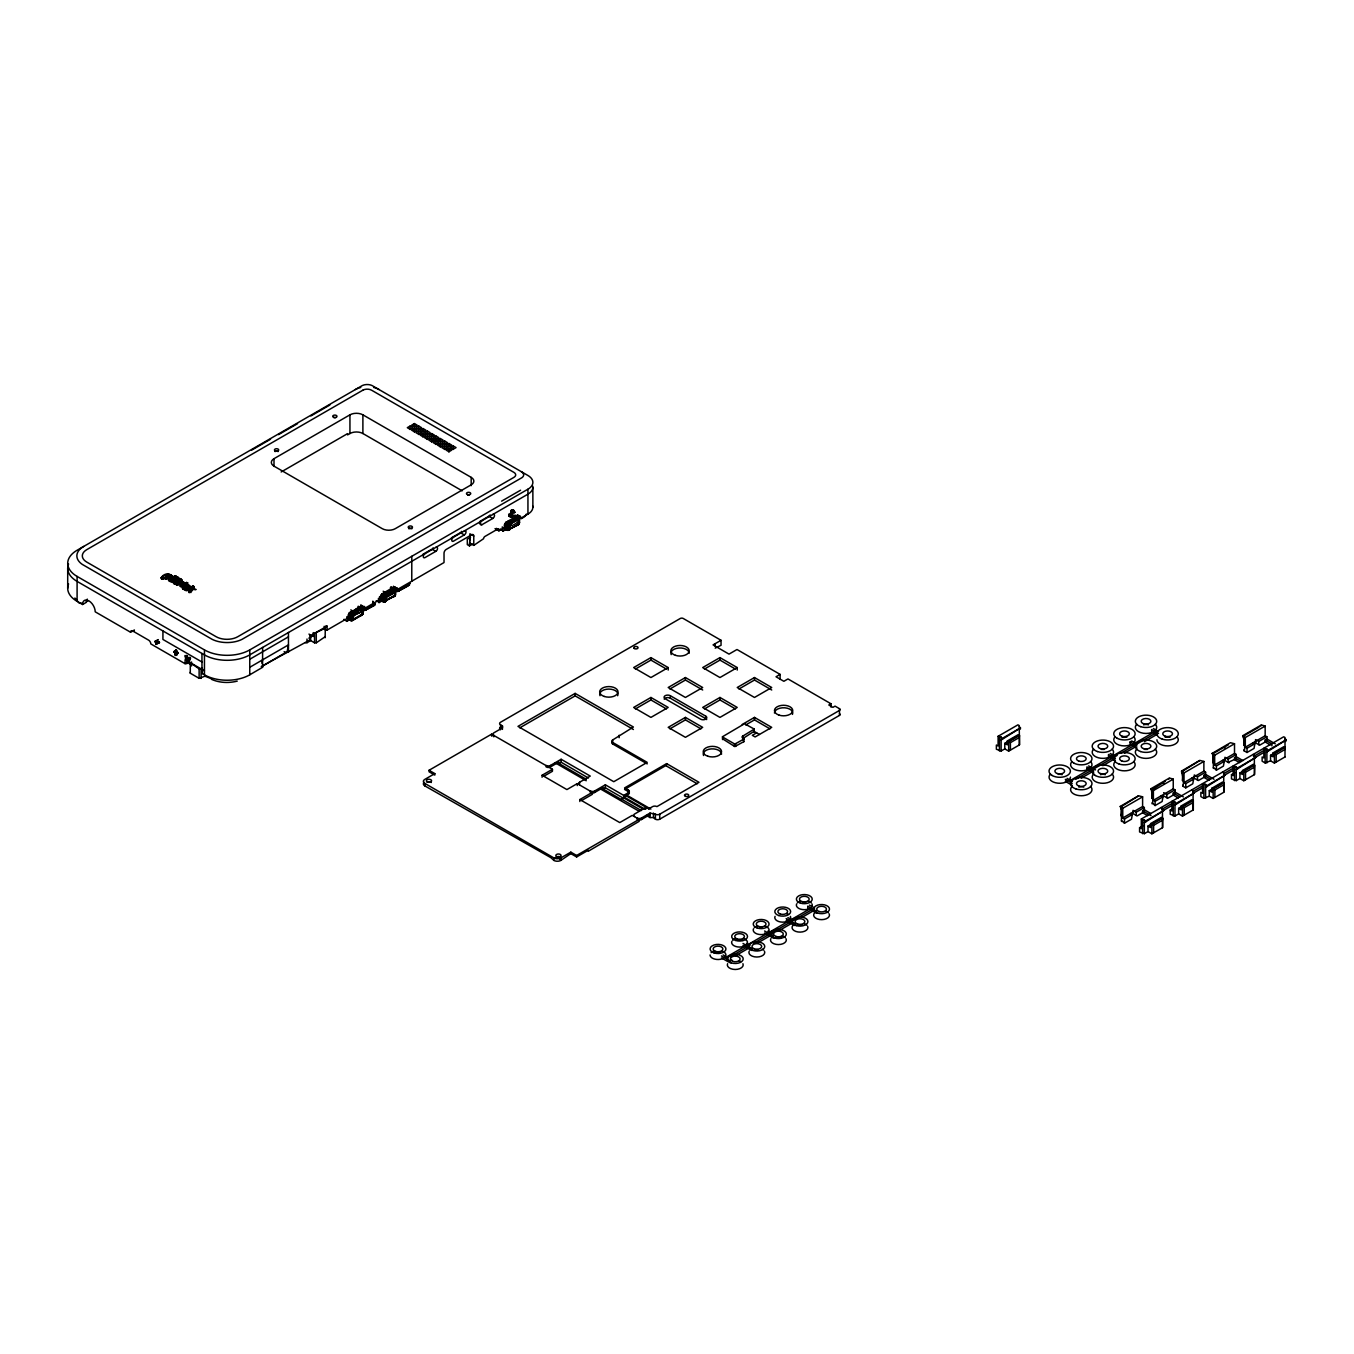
<?xml version="1.0" encoding="UTF-8"?>
<svg xmlns="http://www.w3.org/2000/svg" width="1354" height="1354" viewBox="0 0 1354 1354"><rect width="100%" height="100%" fill="white"/><g stroke="black" fill="none" stroke-linecap="round" stroke-linejoin="round"><path stroke-width="1.5" d="M210.344 678.32L204.945 676.205L199.123 678.32L190.288 673.209L190.288 662.749L191.574 662.004L191.574 665.948M199.123 678.32L199.123 668.859L190.288 662.749M201.069 678.439L201.069 668.978L202.355 668.233L202.355 672.176M68.58 564.009A32.039 18.499 0 0 0 77.093 581.391L201.949 653.474L201.983 673.395L204.454 674.817A32.039 18.499 0 0 0 249.762 674.817L262.558 667.319L262.625 647.432M305.276 642.693L307.003 642.693L307.003 639.037M261.694 666.32L310.235 639.799L310.235 634.84L308.949 634.095M307.003 642.693L310.675 640.577L310.675 635.06M313.265 636.549L313.265 632.606M325.349 636.6L316.277 642.812L314.551 642.812L314.551 633.35L325.129 628.239L324.046 626.377M316.277 642.812L316.277 633.35M325.129 637.717L325.349 626.123L327.076 626.123L327.076 630.084L324.046 629.322M349.721 618.981C347.809 613.091 362.093 602.682 363.363 610.417C364.26 605.424 352.328 610.129 350.195 616.358C347.267 623.449 358.438 618.372 350.534 620.454C348.367 618.456 351.38 619.675 352.751 619.167C352.023 613.311 361.433 613.345 364.615 609.892L364.615 606.406M361.856 613.921L360.993 614.902L362.99 613.464L362.449 608.301L362.838 613.937L363.244 612.025M375.397 603.664C369.676 604.798 368.203 609.909 364.175 610.146M378.409 598.417L378.731 602.615L382.725 600.668C390.781 602.632 376.75 601.684 383.3 595.1C386.059 594.135 394.082 585.013 395.165 591.224C394.556 594.067 394.369 589.481 392.88 589.328M381.049 600.702L380.626 596.589L385.535 598.045L385.738 601.041L384.654 601.735L382.573 601.007L383.707 595.354L394.573 589.379M393.523 586.214L393.523 589.701A3.046 1.76 -60 0 0 391.357 588.465M382.979 601.751L394.793 595.405L394.979 590.056L395.029 592.561L395.723 591.41L394.556 589.295L395.605 592.036M392.88 596.555L395.402 595.252L395.029 590.581M398.482 591.089C420.4 577.786 404.389 589.295 396.536 591.461M410.11 429.54L410.11 426.053L412.902 427.678L410.11 429.286L407.3 427.678L410.11 426.053M414.426 432.028L414.426 428.541L417.218 430.166L414.426 431.791L411.616 430.166L414.426 428.541M414.426 427.052L414.426 423.565L417.218 425.19L414.426 426.798L411.616 425.19L414.426 423.565M418.741 434.532L418.741 431.029L421.534 432.654L418.741 434.279L415.932 432.654L418.741 431.029M418.741 429.54L418.741 426.053L421.534 427.678L418.741 429.286L415.932 427.678L418.741 426.053M423.04 437.02L423.04 433.534L425.85 435.142L423.04 436.767L420.248 435.142L423.04 433.534M423.04 432.028L423.04 428.541L425.85 430.166L423.04 431.791L420.248 430.166L423.04 428.541M427.356 439.508L427.356 436.022L430.166 437.647L427.356 439.255L424.564 437.647L427.356 436.022M427.356 434.532L427.356 431.029L430.166 432.654L427.356 434.279L424.564 432.654L427.356 431.029M431.672 441.996L431.672 438.51L434.482 440.135L431.672 441.742L428.88 440.135L431.672 438.51M431.672 437.02L431.672 433.534L434.482 435.142L431.672 436.767L428.88 435.142L431.672 433.534M435.988 444.484L435.988 440.998L438.798 442.623L435.988 444.247L433.195 442.623L435.988 440.998M435.988 439.508L435.988 436.022L438.798 437.647L435.988 439.255L433.195 437.647L435.988 436.022M440.304 446.989L440.304 443.486L443.113 445.111L440.304 446.735L437.511 445.111L440.304 443.486M440.304 441.996L440.304 438.51L443.113 440.135L440.304 441.742L437.511 440.135L440.304 438.51M444.62 449.477L444.62 445.991L447.429 447.599L444.62 449.223L441.827 447.599L444.62 445.991M444.62 444.484L444.62 440.998L447.429 442.623L444.62 444.247L441.827 442.623L444.62 440.998M448.936 451.965L448.936 448.479L451.745 450.103L448.936 451.711L446.126 450.103L448.936 448.479M448.936 446.989L448.936 443.486L451.745 445.111L448.936 446.735L446.126 445.111L448.936 443.486M453.251 449.477L453.251 445.991L456.061 447.599L453.251 449.223L450.442 447.599L453.251 445.991M715.2 648.143L721.039 645.283L721.039 640.29L683.279 618.49A2.133 1.236 0 0 0 680.25 618.49L500.506 722.274A3.046 1.76 0 0 0 500.506 724.762L500.506 729.755A3.046 1.76 0 0 1 500.506 727.25M500.506 724.762L502.436 725.879L502.436 727.877L493.905 732.802A3.046 1.76 0 0 0 493.905 735.29L493.905 736.796A3.046 1.76 0 0 1 493.245 736.221M502.232 526.943L502.909 531.191L506.548 529.177L503.316 527.315A3.046 1.76 -60 0 0 504.907 528.788M509.138 530.243L504.602 528.889L505.211 523.27L509.527 526.08L509.409 530.074M506.718 530.277L509.527 529.109L507.259 530.311L505.956 529.329L506.125 525.352L508.055 522.83L517.634 517.55L519.157 518.87L519.174 523.795L519.191 521.578M517.346 514.723L517.346 518.21C524.32 517.025 512.049 530.294 504.602 524.489M517.55 524.912C517.177 523.829 518.785 527.806 519.428 519.614C517.008 513.775 502.943 524.387 506.785 530.26M546.119 766.939L546.119 765.433A3.046 1.76 0 0 0 550.435 765.45L561.131 759.272L590.259 776.079L579.563 782.257A3.046 1.76 0 0 0 579.563 784.745M547.118 767.312A3.046 1.76 0 0 0 550.435 766.939L550.435 765.45M542.091 777.247L542.091 775.25L566.903 789.585L577.261 783.611L592.358 792.327L579.851 799.554L619.76 822.589L632.267 815.362L639.173 819.356L639.173 821.336L588.262 851.243L588.262 850.244L576.618 856.964L570.829 853.629L560.81 860.416A4.874 2.826 0 0 1 553.904 860.416L553.904 857.928L424.801 783.391A4.874 2.826 0 0 1 424.801 779.396L434.82 773.608L434.82 775.097L429.049 771.763L429.049 770.274L491.604 734.156L552.449 769.275L552.449 771.272L543.817 776.248M560.81 860.416L560.81 857.928L570.829 852.14L576.618 855.474L639.173 819.356M550.435 766.939L558.965 762.014L558.965 763.504L561.131 762.251L561.131 759.272M594.66 790.973A3.046 1.76 0 0 1 590.361 790.973L590.344 792.479A3.046 1.76 0 0 0 594.66 792.479L594.66 790.973L605.356 784.812L623.703 795.39L628.442 792.649A3.046 1.76 0 0 0 628.442 790.161L624.566 787.926L666.625 763.622L698.986 782.307L656.927 806.612A3.046 1.76 0 0 0 652.611 806.612L648.718 808.846M623.703 795.39L623.703 796.88L628.442 794.155L628.442 792.649M628.442 790.161L628.442 791.65L624.566 789.416L666.625 765.128L666.625 763.622M641.491 818.002A3.046 1.76 0 0 1 637.175 818.002L637.175 819.508A3.046 1.76 0 0 0 641.491 819.508L641.491 818.002L650.022 813.077L655.404 814.211A3.046 1.76 0 0 0 659.72 814.211L839.48 710.427A2.133 1.236 0 0 0 839.48 708.684L835.063 706.128L832.896 707.363L828.8 704.994L830.95 703.758L830.95 707.076M646.129 808.846L646.129 807.356L634.586 814.025A3.046 1.76 0 0 0 634.586 816.513M839.48 713.66A2.133 1.236 0 0 1 839.48 715.403L659.72 819.187A3.046 1.76 0 0 1 655.404 819.187L653.474 817.562L650.022 817.562L650.022 813.077M1004.786 743.363L1007.376 744.852L1007.376 740.909L1018.174 734.68L1019.46 735.425L1019.46 744.886L1019.24 725.592L1017.954 724.83L998.101 736.288L998.101 746.003L996.375 745.005L996.375 749.253L1001.114 750.996L1004.786 748.88L1004.786 743.363L1015.585 737.135M999.404 750.996L999.404 737.05L998.101 736.288M1001.114 750.996L1001.131 737.05L999.404 737.05M1002.417 739.284L1001.131 737.05M1004.786 748.88L1008.679 751.115L1008.679 741.653L1019.46 735.425L1019.24 737.541L1010.406 742.652L1010.406 750.116M1130.624 813.449L1132.35 814.448L1131.487 819.187L1124.48 823.232L1121.467 820.49M1120.232 806.442L1122.754 808.287L1142.607 796.829L1138.545 795.763L1120.232 806.442L1121.467 809.523M1142.827 825.838L1139.577 827.717L1139.577 831.948L1144.333 833.692L1148.006 831.576L1148.006 826.058L1158.787 819.83M1284.997 756.971L1285.014 737.524L1283.71 736.779L1141.32 819.001L1141.304 828.716L1139.577 827.717M1142.607 833.692L1142.607 819.745L1141.32 819.001M1151.035 813.652L1144.333 809.777L1142.607 810.775L1142.607 812.772L1147.633 815.667M1144.333 833.692L1144.333 819.745L1142.607 819.745M1145.619 821.98L1144.333 819.745M1148.006 831.576L1151.882 833.81L1162.663 827.599L1162.68 818.121L1161.377 817.376L1150.595 823.604L1150.595 827.548L1148.006 826.058M1151.882 833.81L1151.882 824.349L1162.68 818.121L1162.46 820.236L1153.608 825.348L1153.608 832.828M1161.275 795.763L1163.001 796.761L1162.138 801.5L1155.114 805.545L1152.102 802.804M1162.46 827.717L1162.46 808.287L1161.157 807.543M1173.461 808.152L1170.228 810.03L1170.228 814.262L1174.967 816.005L1178.64 813.889L1178.64 808.372L1185.833 804.225M1173.241 816.005L1173.241 802.059L1171.955 801.297L1171.955 811.012L1170.228 810.03M1183.379 796.914L1174.984 792.073L1173.258 793.072L1173.258 795.069L1178.302 797.98M1174.967 816.005L1174.967 802.059L1173.241 802.059M1176.271 804.293L1174.967 802.059M1178.64 813.889L1182.516 816.123L1193.314 809.895L1193.314 800.434L1192.011 799.689L1181.23 805.918L1181.23 809.861L1178.64 808.372M1182.736 774.149C1179.791 763.368 1185.207 784.034 1182.736 786.115L1185.765 787.859L1192.772 783.797L1193.636 779.075L1191.909 778.076M1182.516 816.123L1182.516 806.662L1193.314 800.434L1193.094 802.55L1184.242 807.661L1184.242 815.125M1182.736 786.115L1182.736 785.117M1193.094 810.03L1193.094 790.601L1191.791 789.856M1203.875 798.318L1203.875 784.355L1202.589 783.611L1202.589 793.326L1200.863 792.327L1200.863 796.575L1203.875 798.318L1209.274 796.203L1209.274 790.685L1220.056 784.457M1213.996 779.244L1205.602 774.403L1203.875 775.402L1203.875 777.382L1208.919 780.293M1205.602 798.318L1205.602 784.355L1203.875 784.355M1206.905 786.606L1205.602 784.355M1209.274 796.203L1213.15 798.437L1223.948 792.208L1223.948 782.747L1222.645 782.003L1211.864 788.231L1211.864 792.175L1209.274 790.685M1213.15 798.437L1213.167 788.976L1223.948 782.747L1223.728 784.863L1214.876 789.974L1214.876 797.438M1222.544 760.389L1224.27 761.388L1223.407 766.11L1216.4 770.172L1213.37 767.43M1212.152 753.383L1214.673 755.227L1234.509 743.752L1230.447 742.703L1212.152 753.383L1213.37 756.463M1223.728 792.344L1223.728 772.914L1222.442 772.152M1234.73 772.779L1231.497 774.64L1231.497 778.888L1236.236 780.632L1239.909 778.516L1239.909 772.999L1248.896 767.803M1234.509 780.632L1234.526 766.669L1233.223 765.924L1233.223 775.639L1231.497 774.64M1242.955 760.593L1236.236 756.717L1234.526 757.698L1234.509 759.696L1239.553 762.607M1236.236 780.632L1236.253 766.669L1234.526 766.669M1237.539 768.92L1236.253 766.669M1239.909 778.516L1243.801 780.75L1254.583 774.522L1254.583 765.061L1253.296 764.316L1242.498 770.544L1242.498 774.488L1239.909 772.999M1244.004 738.776C1241.076 727.995 1246.475 748.66 1244.004 750.742L1247.034 752.486L1254.041 748.423L1254.904 743.684L1253.178 742.703M1243.801 780.75L1243.801 771.289L1254.583 765.061L1254.363 774.657M1244.004 750.742L1244.004 749.744M1245.528 779.752L1245.528 772.288L1254.363 767.176M1254.363 766.516L1254.363 755.21L1253.076 754.466M1265.161 762.945L1265.161 748.982L1263.857 748.237L1263.857 757.952L1262.131 756.954L1262.131 761.202L1265.161 762.945L1270.543 760.83L1270.543 755.312L1279.547 750.116M1275.299 743.854L1266.904 739.013L1265.178 740.012L1265.178 742.009L1270.204 744.903M1266.887 762.945L1266.887 748.982L1265.161 748.982M1268.173 751.233L1266.887 748.982M1271.863 745.868L1271.863 743.871L1265.178 740.012M1276.162 762.065L1276.162 754.601L1284.997 749.49L1285.217 747.374L1283.93 746.629L1273.132 752.841L1273.132 756.801L1270.543 755.312M1270.543 760.83L1274.436 763.064L1274.436 753.603L1285.217 747.374M162.937 630.964L162.92 639.443L201.932 661.971M249.762 674.817L249.762 649.903L527.942 489.2A16.79 9.681 0 0 0 527.942 475.491L372.028 385.518A7.616 4.401 0 0 0 362.364 385.518L77.076 550.266A32.039 18.499 0 0 0 77.093 576.415L77.093 601.328L82.577 604.51L86.453 602.276A8.936 5.162 60 0 1 87.299 599.111M204.454 674.817L204.454 649.903L77.093 576.415M411.802 556.291L411.768 581.204L396.536 589.972A5.501 3.165 -60 0 0 392.66 587.721L390.934 586.722M519.547 522.17L517.076 525.234M181.571 579.444C180.928 582.829 174.429 585.283 170.739 580.917L170.739 581.915L177.543 578.226L181.774 581.577L181.571 579.444L177.543 577.227L169.859 581.425L168.471 580.612L173.735 577.583L174.463 578.767L173.735 576.584L168.471 579.614L169.859 580.426L174.463 576.99M187.698 658.433C193.453 655.979 186.937 667.488 187.495 655.878L185.718 657.062L185.718 659.381L185.109 655.488L186.632 658.687L187.495 658.196L186.581 655.353M510.272 514.842L513.792 510.356L511.203 511.507L509.595 515.231L511.203 517.11L513.792 515.265L511.135 516.229L508.782 514.097L509.493 516.449M363.007 611.009L353.377 615.647L353.377 619.726L350.618 620.42M363.007 611.754L361.586 615.427M395.368 592.324L385.738 596.962L385.568 601.074L383.3 601.938L384.13 595.675L394.86 589.752M395.368 593.069L394.573 595.438M395.605 593.357L395.402 595.252L394.556 594.643M519.225 523.761C521.916 513.691 503.959 527.451 509.781 529.059M518.684 523.812L519.428 521.865M385.585 601.565L385.975 600.533M394.606 595.557L394.217 596.589M1121.467 814.008L1121.247 816.123L1121.467 808.406M1182.736 778.635L1182.516 780.75L1182.516 771.289L1184.022 772.914L1203.875 761.439L1199.813 760.389L1181.5 771.069M511.947 513.589L514.825 512.049L511.084 513.098L513.657 511.49L511.203 513.674M517.99 524.472L518.04 525.098M175.021 652.222C179.219 657.096 171.129 654.084 176.917 651.105M175.732 651.9L176.697 654.981M1138.359 795.983L1121.247 806.662M1152.102 803.802C1154.573 801.72 1149.157 781.055 1152.102 791.836M1174.967 792.665L1174.967 789.839L1173.241 788.84L1173.241 779.125L1169.467 778.025L1168.925 779.125M1199.627 760.609L1181.433 771.915M1266.887 739.606L1266.887 736.779L1265.161 735.781L1265.161 726.066L1261.369 724.949L1260.845 726.066M261.914 663.206L262.558 659.855L288.453 644.893L287.15 651.629M395.69 590.987L394.809 589.616L394.996 592.375L394.877 590.649L385.264 596.082L384.418 601.599M179.896 579.901L176.257 579.292L178.796 581.543L179.727 579.664L177.696 578.463L176.257 579.292M173.904 651.883L176.579 650.157M170.215 575.873C160.432 586.113 171.924 567.614 168.658 577.447L168.861 579.597C178.068 576.449 162.802 572.065 161.211 578.666L161.211 577.667C163.766 578.124 166.407 578.073 165.205 577.65M165.205 578.649L163.225 579.055L163.225 578.056M358.471 606.287A3.046 1.76 -60 0 0 357.913 606.524C361.061 607.557 364.243 613.548 361.45 607.709M362.229 610.992L360.993 607.794M394.606 592.324L393.354 589.108M516.534 516.737L515.18 516.974A3.046 1.76 -60 0 1 517.262 517.634C520.241 523.186 517.363 517.296 514.097 516.365M394.979 593.407L394.877 596.031L393.252 596.725M395.554 593.881L394.691 596.132L393.811 595.76M159.433 642.676L156.048 644.301L157.335 642.304L155.964 640.78L155.033 641.576L156.472 642.812M156.184 644.352L157.335 642.304M173.312 580.984L175.089 579.969L177.323 581.814L173.312 580.984L173.312 581.983L176.037 583.32L177.408 582.525L175.089 580.968L173.312 581.983M190.034 591.004L189.966 589.447L189.221 592.595L189.966 589.447L187.512 590.615L186.124 589.819L192.945 585.876L193.859 586.891L190.846 589.684L192.776 587.568M189.543 588.55L189.425 586.536L184.567 586.028L184.567 585.03L188.324 584.911L188.155 587.754L189.543 588.55L189.543 587.551C187.58 583.388 181.081 588.11 187.546 588.753L187.021 589.904L187.546 588.753M184.398 588.804L184.398 589.802L182.435 588.313L183.162 585.842L182.959 588.042L187.021 588.905M193.656 586.299L193.673 588.059L192.945 586.874L186.124 590.818M183.162 585.842L181.199 586.976L179.811 586.164L185.092 583.134L186.073 583.929L184.567 585.03M186.073 583.929L184.567 586.028M187.343 582.643L187.343 584.42L185.532 582.863L187.546 582.829L185.532 582.863M398.922 590.835L396.976 587.721L396.976 591.207L385.535 598.045L383.013 598.383L379.492 596.572M188.155 587.754L186.006 585.774M188.324 584.911L189.983 586.282L189.543 587.551M362.974 613.836L361.45 614.445M362.652 611.145L362.212 608.048M517.634 517.55C519.902 519.834 519.107 522.119 518.396 517.888M188.578 658.095C188.968 663.545 188.443 657.604 189.898 657.232M362.5 608.42L352.192 613.937L350.686 619.793L351.346 620.674L353.055 619.726L349.772 619.489M509.239 529.566L507.124 530.345L518.514 523.998M176.24 649.954L175.377 650.445M509.392 529.583L506.125 529.769M190.846 588.702L196.127 589.515L192.234 589.582L190.88 592.561L189.221 591.596M362.195 615.021L362.415 614.09L351.397 620.437M349.027 613.447L353.276 616.358L349.027 613.447L360.299 606.406A5.501 3.165 -60 0 1 364.175 608.657L380.999 598.942A5.484 3.165 -60 0 1 384.891 592.206L383.165 591.207M381.388 594.761L385.636 597.689L381.388 594.761L382.251 593.78L385.975 597.3L382.725 593.441L392.66 587.721M509.442 526.198L504.873 523.863M518.379 523.152L518.887 524.167M518.684 524.083L519.496 522.661M353.055 619.726L349.941 619.929M159.518 642.371L158.57 643.167L157.436 640.087M166.288 577.633L167.117 575.822M175.715 650.648C179.151 655.353 174.734 653.051 175.241 650.597M177.882 583.202L177.882 584.183L179.523 582.474M176.071 652.814C179.016 652.357 178.153 653.728 175.834 652.493M165.476 577.955C178.846 580.443 167.591 568.121 161.211 577.667M185.143 586.18L184.296 588.448L187.546 589.752M362.703 614.157L361.264 615.478M395.063 595.472L394.065 596.471M353.276 619.235L351.075 620.487M512.574 515.214L509.883 516.585M722.545 738.827L734.816 746.562L744.04 741.518M744.04 739.013L734.816 744.074L722.308 736.847L744.531 723.73L754.28 729.095L742.72 736.136A2.133 1.236 0 0 0 742.72 737.896L744.04 738.742L743.803 741.755M742.72 738.641L754.043 731.346M394.911 595.675L383.757 601.751M394.945 595.895L384.248 601.531M506.074 522.289L509.595 525.978L506.074 522.289L516.72 516.094A5.501 3.165 -60 0 1 520.596 518.345L527.942 514.114A16.79 9.681 0 0 0 532.714 505.99M385.585 600.482L382.302 601.244M505.905 528.805L509.002 529.363L507.902 529.211L508.766 524.912L518.988 519.208M262.625 666.05L286.726 651.883M612.685 742.449L647.212 762.387L613.768 781.698L517.973 726.387L575.145 693.383L633.401 727.013L612.685 739.961A3.046 1.76 0 0 0 612.685 742.449L612.685 743.955L647.212 763.876M362.618 613.734C367.831 603.393 347.86 613.853 352.057 620.267M362.381 614.53L351.786 620.606L348.215 618.101A3.046 1.76 -60 0 0 350.364 619.353L346.726 621.351L346.049 620.589M518.548 524.37L507.581 530.26M385.551 600.397L382.133 600.821M509.375 528.906L505.211 529.414M510.306 514.368C507.513 514.638 511.914 516.162 513.064 516.111M83.677 546.441L82.34 547.287A22.883 13.201 0 0 0 82.34 564.432L212.256 639.393A22.883 13.201 0 0 0 241.96 639.393L522.119 477.556A7.616 4.401 0 0 0 522.119 472.207L521.273 471.632M249.728 667.319L262.558 659.855M532.714 486.069A16.79 9.681 0 0 1 527.942 494.176L249.762 654.879A32.039 18.499 0 0 1 204.454 654.896L201.949 653.474M249.745 659.28L288.453 636.837M251.556 450.205L270.546 439.238M278.518 434.634L297.508 423.667M310.895 415.949L329.868 404.998M273.999 466.436L273.999 458.684L349.941 414.832A9.156 5.281 0 0 1 362.889 414.832L471.192 477.37L471.192 485.663M281.175 471.971L347.572 433.635L347.572 434.888L349.941 433.517A9.156 5.281 0 0 1 362.889 433.517L462.171 490.842M81.968 603.173L79.327 603.207L74.91 598.028M174.192 576.313L175.292 575.687L176.206 576.702L174.192 576.313L174.192 577.312L176.274 577.481M176.257 580.291L177.696 579.444L179.896 580.9M176.595 584.302C182.756 580.426 189.12 582.152 177.983 585.114L176.595 584.302L176.595 585.3C180.945 579.918 187.292 586.637 181.267 583.286M181.571 586.147L185.092 584.133L186.073 584.928M190.085 590.513L188.781 590.886L188.781 589.887M82.577 604.51A8.936 5.162 60 0 1 88.89 600.854A8.936 5.162 60 0 1 95.22 611.822L130.543 632.216L134.418 629.965M132.692 631.455L133.995 630.71M155.033 641.576L155.879 640.899M155.118 641.779L155.981 641.288M155.27 641.931L156.133 641.441M157.199 641.661L159.281 642.016L158.418 642.524M155.862 644.064L156.725 643.319M155.947 644.199L156.912 643.793M158.57 642.676L159.433 642.168M174.057 651.409L176.409 649.971M173.955 652.12L176.663 650.394M174.818 652.713L176.697 652.002M175.935 652.086L176.799 651.596L175.681 651.172M176.223 653.187L177.763 652.289M174.818 654.117L175.681 653.627M174.869 654.473L175.732 653.965M176.68 653.491L177.899 652.611M175.021 654.828L175.885 654.337M176.782 653.762L178 652.95M176.968 653.948L178.051 653.288M175.258 655.167L176.122 654.659M175.546 655.387L176.409 654.879M175.834 655.488L177.086 654.761M188.798 658.162L190.305 657.672L189.018 658.349M189.171 658.603L190.474 657.926M189.255 658.941L190.592 658.213M189.289 659.364L190.152 658.856M187.986 660.346L188.849 659.855M188.155 660.617L189.018 660.109M188.341 660.854L189.205 660.346M130.543 632.216A3.046 1.76 60 0 1 132.692 630.964L148.618 640.154A3.046 1.76 60 0 1 150.785 643.895L185.109 663.714L188.121 662.969L191.473 664.899M501.606 501.149L520.596 490.199M422.939 554.294L431.926 549.115L435.802 551.349A2.437 1.405 -60 0 0 437.528 548.37A2.437 1.405 -60 0 0 435.802 547.371M451.407 537.86L460.411 532.664L464.287 534.915A2.437 1.405 -60 0 0 466.013 531.919A2.437 1.405 -60 0 0 464.287 530.92M479.891 521.408L488.879 516.229A2.437 1.405 -60 0 0 490.097 514.943M435.802 551.349L425.021 557.577A2.437 1.405 -60 0 1 423.294 556.579A2.437 1.405 -60 0 1 425.021 553.6M464.287 534.915L453.505 541.143A2.437 1.405 -60 0 1 451.779 540.144A2.437 1.405 -60 0 1 453.505 537.149M479.384 523.203L481.973 524.692L492.771 518.464A2.437 1.405 -60 0 0 494.498 515.485A2.437 1.405 -60 0 0 492.771 514.486M470.566 537.267L467.299 539.146L467.299 544.63L469.449 545.882L472.732 543.986M327.076 626.123L310.235 635.838L310.235 634.84M313.976 635.144L308.949 638.056L310.235 639.799M360.723 604.916A5.501 3.165 -60 0 1 362.449 607.658L364.175 606.66M394.166 586.857A5.501 3.165 -60 0 1 394.809 588.973L396.536 587.974L394.386 586.722M520.596 516.348L518.87 517.346A5.501 3.165 -60 0 0 518.227 515.231M327.076 630.084L348.638 617.627A5.484 3.165 -60 0 1 352.531 610.891L350.804 609.892M411.768 581.204L444.027 562.553L444.027 553.194A3.046 1.76 -60 0 1 446.177 549.453L471.615 534.779A3.046 1.76 -60 0 1 473.765 536.032L473.765 545.374L483.598 538.706A1.828 1.049 -60 0 1 484.901 536.472L497.612 529.126A1.828 1.049 -60 0 1 498.915 529.871L498.915 530.87L495.039 528.619M498.915 530.87L505.059 527.315A5.484 3.165 -60 0 1 508.952 520.579M398.144 590.547L409.263 584.369M410.347 583.489L409.483 583.489M366.545 609.029L374.753 604.29L372.807 601.176L374.753 605.289L366.122 609.774M365.258 610.282L374.753 604.798L372.807 601.684M397.619 591.596L408.84 584.606M347.132 617.475L352.582 620.454L362.06 615.004M518.243 524.844L508.055 529.871M519.767 727.843L575.145 695.871L633.401 729.501M668.182 667.573L650.919 657.604L633.655 667.573L650.919 677.542L668.182 667.573L668.182 670.061M635.381 669.062L650.919 660.092L666.456 669.062M721.039 640.29L713.05 644.893L729.011 654.117L736.999 649.514L780.107 674.394L780.107 679.386M650.919 697.462L633.655 707.431L650.919 717.4L668.182 707.431L650.919 697.462L650.919 699.95L635.381 708.921M685.429 677.542L668.182 687.51L685.429 697.462L702.692 687.51L685.429 677.542L685.429 680.03L702.692 689.998M737.219 667.573L719.956 657.604L702.692 667.573L719.956 677.542L737.219 667.573L737.219 670.061M669.891 689L685.429 680.03M704.418 669.062L719.956 660.092L735.493 669.062M542.091 775.25L552.449 769.275M685.429 717.4L668.182 727.369L685.429 737.321L702.692 727.369L685.429 717.4L685.429 719.888L669.891 728.858M719.956 697.462L702.692 707.431L719.956 717.4L737.219 707.431L719.956 697.462L719.956 699.95L735.493 708.921M754.483 677.542L737.219 687.51L754.483 697.462L771.729 687.51L754.483 677.542L754.483 680.03L738.946 689M704.418 708.921L719.956 699.95M780.107 674.394L776.011 676.763L783.864 681.299L787.96 678.929L830.95 703.758M594.66 792.479L603.207 787.554L603.207 789.043L621.537 799.622L623.703 797.878L621.537 799.622M581.628 800.502L592.358 794.307L592.358 792.327M603.207 789.043L605.356 787.791L623.703 798.386M742.178 724.492L754.483 717.4L771.729 727.369L755.126 736.948L752.316 735.324L756.632 732.836M745.699 724.965L754.483 719.888L770.003 728.858M641.491 819.508L650.022 814.583M1002.349 738.37L1020.476 727.91L1019.24 726.59M1001.131 740.029L1020.476 727.91M1019.24 729.569L1020.544 728.824M1008.679 751.115L1019.46 744.886M787.893 919.552L786.166 920.551L794.798 925.527L794.798 923.546L786.166 918.554M730.144 956.889L749.947 945.447L746.477 943.467M753.552 943.383L812.925 909.093L812.925 911.09L802.127 917.318M735.544 955.755L749.947 947.445M757.14 943.298L771.543 934.971M778.736 930.824L793.139 922.514M721.445 955.924L730.077 960.917L731.803 959.918M1136.971 747.967L1130.065 743.989L1130.065 741.992L1131.792 740.993L1136.971 743.989M1067.054 780.361L1065.327 781.36L1072.233 785.337M1081.237 778.144L1093.829 770.883L1086.907 766.906L1086.907 768.903L1088.633 767.904M1070.506 780.361L1155.08 731.532L1155.08 733.513M1075.838 779.278L1117.219 755.38M1120.824 753.298L1156.807 732.514L1156.807 734.511L1144.215 741.789M1102.833 765.687L1115.425 758.409L1108.486 754.449L1108.486 756.446L1115.391 760.423M1124.429 753.213L1135.227 746.985M1150.866 788.756L1168.993 778.296M1242.786 735.696L1260.896 725.219M1243.801 735.916L1245.308 737.524L1265.161 726.066M1165.303 781.224L1152.102 789.856L1153.388 790.601L1173.241 779.125M1213.15 753.603L1219.328 750.031M1220.343 749.439L1228.383 744.802M1242.718 736.542L1254.583 729.688M1255.395 729.214L1259.034 727.115M1124.48 823.232L1124.48 819.001L1122.754 818.002L1142.607 806.527L1142.607 796.829M1155.114 805.545L1155.114 801.314L1153.388 800.316L1173.241 788.84M1185.765 787.859L1185.749 783.611L1184.022 782.612L1203.875 771.154L1203.875 761.439M1216.4 770.172L1216.4 765.924L1214.673 764.925L1234.509 753.467L1234.509 743.752M1247.034 752.486L1247.034 748.237L1245.308 747.239L1265.161 735.781M1252.958 744.311L1255.547 742.821L1259.66 745.191L1266.904 741.01M1124.48 819.001L1132.35 814.448M1136.243 815.447L1136.243 812.197L1144.333 807.526L1142.607 806.527M1155.114 801.314L1163.001 796.761M1166.877 797.76L1166.877 794.51L1174.967 789.839M1185.749 783.611L1193.636 779.075M1197.511 780.073L1197.511 776.824L1205.602 772.152L1203.875 771.154M1216.4 765.924L1224.27 761.388M1236.236 758.697L1228.146 762.387L1228.146 759.137L1236.236 754.466L1234.509 753.467M1247.034 748.237L1254.904 743.684M1258.797 744.683L1258.797 741.45L1266.887 736.779M1144.333 811.774L1137.106 815.937L1133.01 813.568L1133.01 810.335L1136.243 812.197M1174.984 794.07L1167.74 798.251L1163.645 795.881M1205.602 776.384L1198.375 780.564L1194.279 778.195L1194.279 774.962L1197.511 776.824M1161.918 809.303L1172.902 802.973M1193.043 791.345L1202.2 786.065M1224.168 773.388L1233.325 768.107M1253.449 756.48L1264.433 750.15M1161.918 811.3L1172.902 804.953M1193.043 793.342L1202.2 788.062M1224.168 775.385L1233.308 770.104M1255.276 757.428L1264.433 752.147M1145.569 821.066L1163.678 810.606L1162.46 809.286M1176.203 803.379L1194.33 792.919L1193.094 791.599M1206.837 785.692L1224.964 775.233L1223.728 773.896M1237.471 768.006L1255.598 757.546L1254.363 756.209M1268.106 750.319L1286.232 739.859L1285.014 738.522M1144.333 822.724L1163.678 810.606M1174.967 805.038L1194.33 792.919M1205.602 787.351L1224.964 775.233M1236.253 769.664L1255.598 757.546M1266.887 751.978L1286.232 739.859M1285.014 741.518L1286.3 740.773M1274.436 763.064L1285.217 756.835M155.101 641.288L158.3 639.596M512.641 510.712L510.966 511.22L511.829 511.727M513.064 510.052L511.355 510.17L512.844 511.203M385.535 600.296L383.013 600.617L379.492 598.79M506.074 529.397L506.548 529.177A3.046 1.76 -60 0 1 504.399 527.942M509.612 529.82L507.97 530.429L504.45 528.449M391.357 588.465L392.711 588.228M362.55 608.251L358.996 607.134A3.046 1.76 -60 0 1 361.163 608.403L360.943 607.421M385.805 601.311L383.3 601.836M353.428 619.98C347.538 617.052 361.247 607.658 363.21 610.434M501.149 529.803L500.083 529.177L503.316 531.056M377.343 601.294L376.26 600.668L379.492 602.53M344.982 619.963L343.899 619.353L347.132 621.215M380.796 595.98L385.636 597.689M348.418 614.648L353.276 616.358M237.255 681.113C228.741 683.296 219.314 682.907 211.275 679.234M504.45 525.098L509.002 526.3M348.266 615.275L352.835 616.476M166.288 576.635L168.658 577.447M407.977 585.605L408.84 585.114M352.565 620.589C346.861 616.324 358.675 608.318 362.703 608.877M509.358 529.939C504.247 526.147 517.922 516.957 519.428 520.545M509.07 530.226L504.602 528.889M385.535 601.43C381.151 597.114 392.051 590.412 395.486 591.512M349.891 619.557L349.027 619.573M352.582 620.454L351.888 620.217M362.5 613.971L362.449 612.702M395.029 594.812L395.317 590.31L391.848 588.245M175.157 651.646L174.124 652.306M508.952 526.537L504.399 525.691A3.046 1.76 -60 0 1 505.025 523.575M352.768 616.713L348.215 615.867M199.123 668.859L201.069 668.978M518.684 518.26L507.953 524.184L507.259 530.311M518.887 518.7L508.359 524.54L507.75 530.26M395.063 590.192L384.553 596.014L383.927 601.751M381.388 600.905L382.725 600.668A3.046 1.76 -60 0 1 380.576 599.416M362.517 609.334L362.618 611.06L362.618 608.741M173.837 583.709L175.021 584.251L175.021 583.252M204.471 670.822L185.109 659.72L185.109 663.714M519.733 517.854L521.273 518.717L523.406 517.465A10.375 5.991 0 0 0 525.657 515.535M1258.797 741.45L1255.547 739.589L1255.547 742.821M1273.132 752.841L1276.162 754.601M1223.948 747.374L1225.235 748.119M1234.526 757.698L1241.229 761.574M1228.146 759.137L1224.913 757.275L1224.913 760.508L1229.009 762.877M1242.498 770.544L1245.528 772.288M1153.354 728.537L1158.533 731.532M1158.533 733.513L1151.628 729.535L1151.628 731.532L1156.807 734.511M1203.875 775.402L1210.594 779.261M1211.864 788.231L1214.876 789.974M1130.065 741.992L1136.971 745.969M1162.663 782.747L1163.966 783.492M1110.212 753.45L1115.391 756.446M1173.258 793.072L1179.977 796.947M1166.877 794.51L1163.645 792.649M1181.23 805.918L1184.242 807.661M1088.633 765.907L1095.538 769.884M1086.907 768.903L1093.812 772.88M1142.607 810.775L1151.002 815.616M1010.406 742.652L1007.376 740.909M1153.608 825.348L1150.595 823.604M1067.054 778.364L1072.233 781.36M1065.327 779.362L1072.233 783.34M512.574 509.815L513.928 510.543M512.201 509.849L513.86 510.847M511.795 509.967L513.64 511.135M512.506 510.712L513.504 511.22M513.657 511.49L514.858 512.184M513.961 511.863L514.825 512.354M511.677 510.796L512.54 511.304M513.792 512.167L514.757 512.523M510.83 510.543L512.218 511.457M513.657 512.269L514.52 512.777M511.203 512.946L512.184 513.335M514.994 515.112L516.72 516.094M520.596 518.345L518.65 517.211A7.125 4.113 0 0 1 517.093 516.873M511.017 513.268L512.184 514.114M511.017 513.555L512.066 514.165M516.111 516.686L518.988 518.447M515.654 516.754L519.157 518.87M511.981 515.011L513.437 515.722M511.355 515.485L512.218 515.976M509.442 514.774L510.306 515.282M510.966 515.671L512.658 516.466M508.732 514.74L512.218 516.754M509.967 515.62L511.135 516.229M508.782 515.315L509.646 515.823M510.83 516.5L511.694 517.008M508.935 515.806L509.798 516.297M510.34 516.619L511.203 517.11M509.172 516.179L510.746 517.093M488.879 516.229L492.771 518.464M496.326 528.365L498.915 529.871M754.483 680.03L771.729 689.998M473.765 536.015L469.889 533.781L469.889 543.14M473.765 545.374L469.449 542.886L469.449 545.882M754.263 731.465L759.442 734.46M670.332 695.719L705.722 716.148A3.656 2.116 0 0 1 705.722 719.143A3.656 2.116 0 0 1 700.543 719.143L665.152 698.715A3.656 2.116 0 0 1 665.152 695.719A3.656 2.116 0 0 1 670.332 695.719L670.332 698.207L705.722 718.635A3.656 2.116 0 0 1 706.67 719.583M650.919 699.95L666.456 708.921M685.429 719.888L700.966 728.858M394.809 588.973L396.536 589.972M392.305 588.161L395.182 589.921M390.29 587.856L393.523 589.718L393.049 588.415M381.794 594.22L385.788 597.452M379.272 597.943L380.999 598.942M380.626 599.94L385.264 601.718L380.796 600.381M666.337 765.958L697.175 783.763M362.449 607.658L364.175 608.657M359.944 606.846L363.329 610.045M359.487 606.931L362.974 609.046L363.244 610.722M349.891 612.465L353.614 615.985L349.434 612.905M346.912 616.629L348.638 617.627M348.266 618.626L350.94 620.623M626.716 795.136L650.885 809.1M625.362 795.357L649.057 809.032M623.703 796.88L645.266 809.337M623.703 797.878L643.472 809.303M809.472 905.098L814.651 908.094M561.131 762.251L588.431 778.025M621.537 799.131L641.322 810.555M558.965 763.504L586.282 779.278M555.275 762.861L586.248 780.75M600.821 789.162L639.088 811.249M646.366 815.463L650.022 817.562M310.675 640.577L314.551 642.812M787.893 917.555L793.072 920.551M284.137 651.629L285.863 652.628M768.056 931.01L773.236 934.006M764.604 931.01L773.236 936.003L773.236 937.984L764.604 933.008M743.024 943.467L751.656 948.46L751.656 950.44M261.271 666.574L262.558 667.319M743.024 945.464L749.93 949.442M429.049 770.274L434.82 773.608M723.171 954.925L728.35 957.921M424.191 782.324A4.874 2.826 0 0 0 424.801 785.879L550.875 857.674L553.904 860.416M721.445 957.921L728.35 961.899M362.618 612.093L362.669 613.497L363.363 612.33M518.802 518.565L519.547 520.241M393.811 589.041L394.742 591.766M509.561 525.47L506.548 521.95A3.046 1.76 -60 0 0 505.465 522.932M353.208 615.816L352.632 613.616L350.364 612.126A3.046 1.76 -60 0 0 348.503 614.462M518.988 518.396L519.513 519.885M186.581 656.572L187.495 659.415M185.718 657.062L187.241 660.261L186.632 656.368L186.632 658.687M201.932 672.43L201.983 673.395L201.932 668.436L202.288 673.564L202.271 669.587M1244.004 737.659L1243.801 745.377L1243.801 737.812M1213.37 755.346L1213.167 763.064L1213.15 755.498M1152.102 790.719L1151.882 798.437L1151.882 790.871M1245.308 737.524L1245.308 747.239M1236.236 754.466L1236.236 757.292M1214.673 755.227L1214.673 764.925M1213.37 753.467L1213.37 768.429M1205.602 772.152L1205.602 774.979M1184.022 772.914L1184.022 782.612M1153.388 790.601L1153.388 800.316M1144.333 807.526L1144.333 810.352M1122.754 808.287L1122.754 818.002M1121.467 806.544L1121.467 821.489M839.48 708.684L839.48 715.403M811.198 910.091L811.198 908.094L726.624 956.923L726.624 958.92M754.483 717.4L754.483 719.888M754.043 728.858L754.043 732.091M742.72 736.136L742.72 740.384M735.713 743.921L735.713 746.426M734.41 743.921L734.41 746.426M730.077 960.917L730.077 962.897M722.545 737.084L722.545 739.572M719.956 657.604L719.956 660.092M715.2 643.658L715.2 646.146M705.722 716.148L705.722 718.635M659.72 814.211L659.72 819.187M655.404 814.211L655.404 819.187M653.474 813.077L653.474 817.562M650.919 657.604L650.919 660.092M619.167 735.222L619.167 737.727M612.685 739.961L612.685 741.45A3.046 1.76 0 0 0 612.685 743.955M605.356 784.812L605.356 787.791M579.851 799.554L579.851 801.534M579.563 782.257L579.563 783.746M577.261 783.611L577.261 785.591M576.618 855.474L576.618 856.964M575.145 693.383L575.145 695.871M570.829 852.14L570.829 853.629M532.867 487.338L532.867 507.259M527.942 489.2L527.942 514.114M502.436 725.879L502.436 729.383M491.604 734.156L491.604 736.136M469.889 537.656L469.889 540.652M424.801 783.391L424.801 785.879M362.889 414.832L362.889 433.517M349.941 414.832L349.941 433.517M288.453 632.436L288.453 652.374M193.859 586.468L193.859 587.89M192.945 585.876L192.945 586.874M192.234 589.582L192.234 590.581M190.034 586.671L190.034 587.67M190.288 672.21L190.288 673.209M189.78 585.91L189.865 588.11M189.712 589.413L189.509 590.462M189.425 585.554L189.425 586.536M188.9 585.199L188.9 586.197M187.8 585.876L187.8 586.874M187.546 582.829L187.546 584.251M187.715 584.725L187.715 585.723M187.326 585.69L187.326 586.688M186.92 583.659L187.072 585.622M186.801 585.639L186.801 586.637M186.835 659.72L186.835 663.714M186.632 582.237L186.632 583.236M186.412 584.606L186.412 586.671M186.547 588.178L186.497 589.989M186.09 588.025L186.09 589.024M185.803 583.54L185.803 585.317M185.972 589.024L185.972 590.022M185.752 584.674L185.752 585.673M185.566 588.025L185.769 589.024M185.38 588.008L185.447 590.005M185.092 583.134L185.092 584.133M185.092 584.826L185.092 585.825M185.007 587.924L185.007 588.922M184.821 583.98L184.719 582.931L184.635 583.862M184.669 587.754L184.906 589.921M184.449 586.688L184.449 587.67M184.279 586.908L184.296 588.448M184.059 582.575L184.059 583.574M183.45 582.355L183.45 583.337M183.416 583.794L183.416 584.793M183.433 588.381L183.433 589.379M182.807 582.169L182.807 583.168M182.959 583.523L182.959 584.522M182.807 586.164L182.807 587.162M182.959 588.042L182.959 589.041M182.536 586.553L182.621 588.685M182.13 582.085L182.401 584.285M181.91 580.02L181.893 581.306M181.842 583.202L181.842 584.2M181.538 580.849L181.538 581.831M181.419 582.102L181.419 583.1M180.742 578.852L180.742 579.834M180.674 582.22L180.674 583.219M180.691 583.54L180.691 584.539M179.913 582.457L179.913 583.456M179.727 579.664L179.845 581.137M179.574 580.358L179.574 581.357M179.287 579.377L179.202 581.509M179.134 581.831L179.151 583.828M178.796 580.544L178.88 583.591M178.254 577.396L178.254 578.395M178.356 580.443L178.356 581.441M178.389 582.948L178.389 583.946M177.933 577.278L177.933 578.276M177.696 578.463L177.696 579.444M177.865 580.223L177.865 581.204M177.543 577.227L177.543 578.226M177.408 581.526L177.323 582.812M177.357 583.371L177.357 584.353M177.154 577.278L177.154 578.276M177.205 581.238L177.205 582.237M176.832 577.396L176.832 578.395M176.985 582.085L176.985 583.083M176.799 583.456L176.799 584.454M176.731 580.917L176.731 581.915M176.511 582.288L176.511 583.286M176.206 576.279L176.003 577.87L176.003 576.11M176.223 583.472L176.223 584.471M176.037 582.322L176.037 583.32M175.58 577.126L175.58 578.107M175.512 582.203L175.614 584.403M175.292 575.687L175.292 576.686M175.089 579.969L175.089 580.968M174.971 581.949L174.971 582.948M174.666 577.176L174.666 578.598M174.429 583.015L174.429 584.014M173.735 576.584L173.735 577.583M172.144 576.009L172.026 577.769M171.924 575.602L171.924 576.601M171.738 577.159L171.738 578.158M171.552 575.247L171.552 576.229M171.332 577.515L171.332 578.513M171.112 574.925L171.112 575.924M170.604 574.671L170.604 575.67M170.79 577.87L170.79 578.869M170.062 574.468L170.062 575.467M170.164 578.192L170.164 579.19M169.825 575.535L169.978 577.684M169.859 580.426L169.859 581.425M169.521 578.446L169.521 579.427M169.25 575.315L169.25 576.313M169.368 577.126L169.368 578.107M168.844 574.198L168.844 575.196M168.573 575.298L168.573 576.279M168.184 574.164L168.184 575.162M167.879 575.45L167.879 576.449M167.947 577.599L167.947 578.598M167.507 574.265L167.507 575.264M167.287 577.583L167.287 578.564M166.83 574.485L166.83 575.484M166.711 577.363L166.711 578.361M166.525 576.245L166.322 578.023M165.899 578.243L165.899 579.241M165.188 576.922L165.103 578.293M162.92 578.175L162.92 579.173M162.565 578.209L162.565 579.207M162.192 578.175L162.192 579.173M161.888 578.056L161.888 579.055M67.7 568.325L67.7 588.245M471.192 477.37A9.156 5.281 0 0 1 471.192 484.834L395.25 528.686A9.156 5.281 0 0 1 382.302 528.686L273.999 466.148A9.156 5.281 0 0 1 273.999 458.684M433.145 547.828A2.437 1.405 -60 0 1 432.789 548.353M461.629 531.377A2.437 1.405 -60 0 1 460.851 532.342M481.973 524.692A2.437 1.405 -60 0 1 480.247 523.693A2.437 1.405 -60 0 1 481.973 520.715M467.79 494.904A2.133 1.236 0 0 1 469.415 494.904M408.84 528.805A2.133 1.236 0 0 1 411.853 528.805M334.015 417.675A2.133 1.236 0 0 1 335.657 417.675M275.065 451.576A2.133 1.236 0 0 1 278.095 451.576M88.027 600.753A8.987 5.196 0 0 1 86.317 601.362M77.093 601.328A32.039 18.499 0 0 1 68.58 583.929M249.762 649.903A32.039 18.499 0 0 1 204.454 649.903M355.34 389.546A16.79 9.681 0 0 1 360.773 387.447M373.619 387.447A16.79 9.681 0 0 1 379.069 389.546M526.351 514.012A10.375 5.991 0 0 1 526.097 514.791M349.298 618.727A3.046 1.76 -60 0 1 347.199 618.084M515.18 516.077A3.046 1.76 -60 0 1 516.263 517.617M380.576 597.199A3.046 1.76 -60 0 1 380.643 596.505M381.202 595.066A3.046 1.76 -60 0 1 382.166 593.864M392.152 588.025A3.046 1.76 -60 0 1 392.44 589.092M390.849 587.619A3.046 1.76 -60 0 1 391.357 587.568M381.1 600.279A3.046 1.76 -60 0 1 379.577 599.399M664.205 699.155A3.656 2.116 0 0 1 670.332 698.207M774.454 713.033A9.156 5.281 0 0 1 784.795 707.803A9.156 5.281 0 0 1 792.445 714.404M671.195 654.608A9.156 5.281 0 0 1 678.845 648.007A9.156 5.281 0 0 1 689.186 653.254M600.008 695.719A9.156 5.281 0 0 1 608.843 689.068A9.156 5.281 0 0 1 617.678 695.719M703.555 755.515A9.156 5.281 0 0 1 711.205 748.897A9.156 5.281 0 0 1 721.564 754.144M629.102 792.225A3.046 1.76 0 0 1 628.442 794.155M560.81 857.928A4.874 2.826 0 0 1 553.904 857.928M427.119 782.189A2.623 1.523 0 0 1 431.249 782.51M560.285 859.079A2.623 1.523 0 0 1 559.744 859.333M555.902 857.624A2.623 1.523 0 0 1 558.44 856.507A2.623 1.523 0 0 1 560.979 857.624M829.223 913.882A7.938 4.587 0 0 1 819.508 919.501A7.938 4.587 0 0 1 815.954 911.834M825.517 911.107A7.938 4.587 0 0 1 828.428 912.782M796.524 925.527A4.874 2.826 0 0 1 802.414 925.087M807.644 926.339A7.938 4.587 0 0 1 797.929 931.958A7.938 4.587 0 0 1 794.375 924.291M803.954 923.563A7.938 4.587 0 0 1 806.849 925.239M775.96 937.543A4.874 2.826 0 0 1 780.852 937.543M786.065 938.796A7.938 4.587 0 0 1 778.398 944.567A7.938 4.587 0 0 1 770.748 938.796M771.543 937.696A7.938 4.587 0 0 1 772.795 936.748M782.375 936.02A7.938 4.587 0 0 1 785.269 937.696M755.566 949.713A4.874 2.826 0 0 1 758.088 949.713M764.485 951.253A7.938 4.587 0 0 1 756.835 957.024A7.938 4.587 0 0 1 749.168 951.253M749.964 950.153A7.938 4.587 0 0 1 751.216 949.205M762.437 949.205A7.938 4.587 0 0 1 763.707 950.153M742.923 963.709A7.938 4.587 0 0 1 735.256 969.481A7.938 4.587 0 0 1 727.589 963.709M739.216 960.934A7.938 4.587 0 0 1 740.858 961.662M803.04 902.39A4.874 2.826 0 0 1 805.562 902.39M809.912 908.348A7.938 4.587 0 0 1 800.332 909.076A7.938 4.587 0 0 1 796.626 903.913M797.421 902.813A7.938 4.587 0 0 1 800.332 901.138M808.27 901.138A7.938 4.587 0 0 1 811.164 902.813M811.96 903.913A7.938 4.587 0 0 1 811.96 906.283M790.381 916.37A7.938 4.587 0 0 1 789.585 919.857M788.333 920.805A7.938 4.587 0 0 1 778.753 921.532A7.938 4.587 0 0 1 775.063 916.37M786.691 913.595A7.938 4.587 0 0 1 788.333 914.322M759.882 927.287A4.874 2.826 0 0 1 762.404 927.287M765.112 926.051A7.938 4.587 0 0 1 768.023 932.314M766.753 933.261A7.938 4.587 0 0 1 757.174 933.989A7.938 4.587 0 0 1 753.484 928.827M754.28 927.727A7.938 4.587 0 0 1 757.174 926.051M737.135 940.031A4.874 2.826 0 0 1 743.024 940.488M743.532 938.508A7.938 4.587 0 0 1 746.443 944.77M745.174 945.718A7.938 4.587 0 0 1 735.611 946.446A7.938 4.587 0 0 1 731.905 941.284M732.7 940.184A7.938 4.587 0 0 1 735.611 938.508M715.555 952.488A4.874 2.826 0 0 1 720.43 952.488M721.97 950.965A7.938 4.587 0 0 1 724.864 957.227M723.611 958.175A7.938 4.587 0 0 1 714.963 959.157A7.938 4.587 0 0 1 710.055 954.925M711.121 952.641A7.938 4.587 0 0 1 714.032 950.965M1112.125 774.031A10.68 6.161 0 0 1 1102.867 783.289A10.68 6.161 0 0 1 1093.626 774.031M1100.43 774.674A4.874 2.826 0 0 1 1105.321 774.674M1090.545 786.488A10.68 6.161 0 0 1 1081.304 795.746A10.68 6.161 0 0 1 1072.046 786.488M1078.867 787.131A4.874 2.826 0 0 1 1083.742 787.131M1133.704 761.574A10.68 6.161 0 0 1 1124.446 770.832A10.68 6.161 0 0 1 1115.205 761.574M1176.846 736.661A10.68 6.161 0 0 1 1170.364 745.699A10.68 6.161 0 0 1 1156.925 739.741M1165.168 737.304A4.874 2.826 0 0 1 1170.042 737.304M1155.267 749.117A10.68 6.161 0 0 1 1146.026 758.375A10.68 6.161 0 0 1 1136.785 749.117M1144.756 749.473A4.874 2.826 0 0 1 1147.295 749.473M1090.545 761.574A10.68 6.161 0 0 1 1081.304 770.832A10.68 6.161 0 0 1 1072.046 761.574M1070.405 777.111A10.68 6.161 0 0 1 1068.966 780.192M1067.274 781.478A10.68 6.161 0 0 1 1053.226 782.003A10.68 6.161 0 0 1 1050.484 774.031M1058.456 774.386A4.874 2.826 0 0 1 1062.162 774.674M1112.125 749.117A10.68 6.161 0 0 1 1112.125 755.278M1110.432 756.564A10.68 6.161 0 0 1 1096.368 757.089A10.68 6.161 0 0 1 1093.626 749.117M1101.614 749.473A4.874 2.826 0 0 1 1104.136 749.473M1155.267 724.204A10.68 6.161 0 0 1 1155.267 730.381M1151.374 732.632A10.68 6.161 0 0 1 1138.477 731.651A10.68 6.161 0 0 1 1136.785 724.204M1143.588 724.847A4.874 2.826 0 0 1 1148.463 724.847M1133.704 736.661A10.68 6.161 0 0 1 1133.704 742.821M1129.795 745.089A10.68 6.161 0 0 1 1116.898 744.108A10.68 6.161 0 0 1 1115.205 736.661M1122.009 737.304A4.874 2.826 0 0 1 1126.883 737.304M362.889 390.172L86.791 549.639A15.249 8.801 0 0 0 86.791 562.096L216.183 636.735A15.249 8.801 0 0 0 237.745 636.735L513.911 477.37A6.11 3.52 0 0 0 513.911 472.377L371.521 390.172A6.11 3.52 0 0 0 362.889 390.172M374.313 605.035L373.45 605.543L374.313 605.035M816.377 911.09L807.746 906.097L807.746 908.094L816.377 913.07L816.377 911.09M467.536 494.616A2.133 1.236 0 0 0 470.735 493.55A2.133 1.236 0 0 0 467.536 492.484A2.133 1.236 0 0 0 467.536 494.616M409.28 528.263A2.133 1.236 0 0 0 412.479 527.18A2.133 1.236 0 0 0 409.28 526.114A2.133 1.236 0 0 0 409.28 528.263M333.761 417.387A2.133 1.236 0 0 0 336.977 416.321A2.133 1.236 0 0 0 333.761 415.255A2.133 1.236 0 0 0 333.761 417.387M274.896 450.713A2.133 1.236 0 0 0 278.552 450.425A2.133 1.236 0 0 0 276.301 448.733A2.133 1.236 0 0 0 274.896 450.713M779.024 715.115A9.156 5.281 0 0 0 792.75 710.545A9.156 5.281 0 0 0 779.024 705.976A9.156 5.281 0 0 0 779.024 715.115M675.46 655.336A9.156 5.281 0 0 0 689.186 650.749A9.156 5.281 0 0 0 675.46 646.18A9.156 5.281 0 0 0 675.46 655.336M604.256 696.447A9.156 5.281 0 0 0 617.999 691.86A9.156 5.281 0 0 0 604.256 687.29A9.156 5.281 0 0 0 604.256 696.447M707.82 756.226A9.156 5.281 0 0 0 721.564 751.656A9.156 5.281 0 0 0 707.82 747.069A9.156 5.281 0 0 0 707.82 756.226M685.547 796.372A2.133 1.236 0 0 0 688.763 795.306A2.133 1.236 0 0 0 685.547 794.239A2.133 1.236 0 0 0 685.547 796.372M634.231 648.448A2.133 1.236 0 0 0 637.886 648.177A2.133 1.236 0 0 0 635.635 646.484A2.133 1.236 0 0 0 634.231 648.448M427.661 782.087A2.623 1.523 0 0 0 431.587 780.767A2.623 1.523 0 0 0 427.661 779.464A2.623 1.523 0 0 0 427.661 782.087M557.12 856.828A2.623 1.523 0 0 0 561.064 855.525A2.623 1.523 0 0 0 557.12 854.205A2.623 1.523 0 0 0 557.12 856.828M819.119 911.53A4.874 2.826 0 0 0 826.431 909.093A4.874 2.826 0 0 0 819.119 906.655A4.874 2.826 0 0 0 819.119 911.53M817.596 913.053A7.938 4.587 0 0 0 829.494 909.093A7.938 4.587 0 0 0 817.596 905.132A7.938 4.587 0 0 0 817.596 913.053M797.54 923.987A4.874 2.826 0 0 0 804.868 921.549A4.874 2.826 0 0 0 797.54 919.112A4.874 2.826 0 0 0 797.54 923.987M796.017 925.51A7.938 4.587 0 0 0 807.915 921.549A7.938 4.587 0 0 0 796.017 917.589A7.938 4.587 0 0 0 796.017 925.51M775.96 936.443A4.874 2.826 0 0 0 783.289 934.006A4.874 2.826 0 0 0 775.96 931.569A4.874 2.826 0 0 0 775.96 936.443M774.437 937.967A7.938 4.587 0 0 0 786.336 934.006A7.938 4.587 0 0 0 774.437 930.029A7.938 4.587 0 0 0 774.437 937.967M754.398 948.9A4.874 2.826 0 0 0 761.71 946.463A4.874 2.826 0 0 0 754.398 944.026A4.874 2.826 0 0 0 754.398 948.9M752.858 950.423A7.938 4.587 0 0 0 764.756 946.463A7.938 4.587 0 0 0 752.858 942.486A7.938 4.587 0 0 0 752.858 950.423M732.819 961.357A4.874 2.826 0 0 0 740.13 958.92A4.874 2.826 0 0 0 732.819 956.483A4.874 2.826 0 0 0 732.819 961.357M731.295 962.88A7.938 4.587 0 0 0 743.194 958.92A7.938 4.587 0 0 0 731.295 954.942A7.938 4.587 0 0 0 731.295 962.88M801.856 901.561A4.874 2.826 0 0 0 809.184 899.124A4.874 2.826 0 0 0 801.856 896.686A4.874 2.826 0 0 0 801.856 901.561M800.332 903.084A7.938 4.587 0 0 0 812.231 899.124A7.938 4.587 0 0 0 800.332 895.163A7.938 4.587 0 0 0 800.332 903.084M780.276 914.018A4.874 2.826 0 0 0 787.605 911.581A4.874 2.826 0 0 0 780.276 909.143A4.874 2.826 0 0 0 780.276 914.018M778.753 915.541A7.938 4.587 0 0 0 790.651 911.581A7.938 4.587 0 0 0 778.753 907.62A7.938 4.587 0 0 0 778.753 915.541M758.697 926.474A4.874 2.826 0 0 0 766.025 924.037A4.874 2.826 0 0 0 758.697 921.6A4.874 2.826 0 0 0 758.697 926.474M757.174 927.998A7.938 4.587 0 0 0 769.072 924.037A7.938 4.587 0 0 0 757.174 920.077A7.938 4.587 0 0 0 757.174 927.998M737.135 938.931A4.874 2.826 0 0 0 744.446 936.494A4.874 2.826 0 0 0 737.135 934.057A4.874 2.826 0 0 0 737.135 938.931M735.611 940.455A7.938 4.587 0 0 0 747.51 936.494A7.938 4.587 0 0 0 735.611 932.534A7.938 4.587 0 0 0 735.611 940.455M715.555 951.388A4.874 2.826 0 0 0 722.884 948.951A4.874 2.826 0 0 0 715.555 946.514A4.874 2.826 0 0 0 715.555 951.388M714.032 952.911A7.938 4.587 0 0 0 725.93 948.951A7.938 4.587 0 0 0 714.032 944.99A7.938 4.587 0 0 0 714.032 952.911M1095.318 775.503A10.68 6.161 0 0 0 1113.191 772.728A10.68 6.161 0 0 0 1100.108 765.179A10.68 6.161 0 0 0 1095.318 775.503M1100.43 773.574A4.874 2.826 0 0 0 1107.758 771.137A4.874 2.826 0 0 0 1100.43 768.7A4.874 2.826 0 0 0 1100.43 773.574M1075.956 788.925A10.68 6.161 0 0 0 1091.984 783.594A10.68 6.161 0 0 0 1075.956 778.245A10.68 6.161 0 0 0 1075.956 788.925M1078.867 786.031A4.874 2.826 0 0 0 1086.179 783.594A4.874 2.826 0 0 0 1078.867 781.156A4.874 2.826 0 0 0 1078.867 786.031M1119.115 764.028A10.68 6.161 0 0 0 1135.126 758.68A10.68 6.161 0 0 0 1119.115 753.349A10.68 6.161 0 0 0 1119.115 764.028M1122.009 761.117A4.874 2.826 0 0 0 1129.338 758.68A4.874 2.826 0 0 0 1122.009 756.243A4.874 2.826 0 0 0 1122.009 761.117M1162.257 739.115A10.68 6.161 0 0 0 1178.285 733.766A10.68 6.161 0 0 0 1162.257 728.435A10.68 6.161 0 0 0 1162.257 739.115M1165.168 736.204A4.874 2.826 0 0 0 1172.479 733.766A4.874 2.826 0 0 0 1165.168 731.329A4.874 2.826 0 0 0 1165.168 736.204M1140.694 751.572A10.68 6.161 0 0 0 1156.705 746.223A10.68 6.161 0 0 0 1140.694 740.892A10.68 6.161 0 0 0 1140.694 751.572M1143.588 748.66A4.874 2.826 0 0 0 1150.9 746.223A4.874 2.826 0 0 0 1143.588 743.786A4.874 2.826 0 0 0 1143.588 748.66M1073.756 763.047A10.68 6.161 0 0 0 1091.612 760.271A10.68 6.161 0 0 0 1078.529 752.722A10.68 6.161 0 0 0 1073.756 763.047M1078.867 761.117A4.874 2.826 0 0 0 1086.179 758.68A4.874 2.826 0 0 0 1078.867 756.243A4.874 2.826 0 0 0 1078.867 761.117M1052.176 775.503A10.68 6.161 0 0 0 1070.032 772.728A10.68 6.161 0 0 0 1056.966 765.179A10.68 6.161 0 0 0 1052.176 775.503M1057.288 773.574A4.874 2.826 0 0 0 1064.599 771.137A4.874 2.826 0 0 0 1057.288 768.7A4.874 2.826 0 0 0 1057.288 773.574M1097.535 751.572A10.68 6.161 0 0 0 1113.547 746.223A10.68 6.161 0 0 0 1097.535 740.892A10.68 6.161 0 0 0 1097.535 751.572M1100.43 748.66A4.874 2.826 0 0 0 1107.758 746.223A4.874 2.826 0 0 0 1100.43 743.786A4.874 2.826 0 0 0 1100.43 748.66M1140.694 726.658A10.68 6.161 0 0 0 1156.705 721.31A10.68 6.161 0 0 0 1140.694 715.978A10.68 6.161 0 0 0 1140.694 726.658M1143.588 723.747A4.874 2.826 0 0 0 1150.9 721.31A4.874 2.826 0 0 0 1143.588 718.872A4.874 2.826 0 0 0 1143.588 723.747M1116.898 738.133A10.68 6.161 0 0 0 1134.77 735.357A10.68 6.161 0 0 0 1121.687 727.809A10.68 6.161 0 0 0 1116.898 738.133M1122.009 736.204A4.874 2.826 0 0 0 1129.338 733.766A4.874 2.826 0 0 0 1122.009 731.329A4.874 2.826 0 0 0 1122.009 736.204"/></g></svg>
